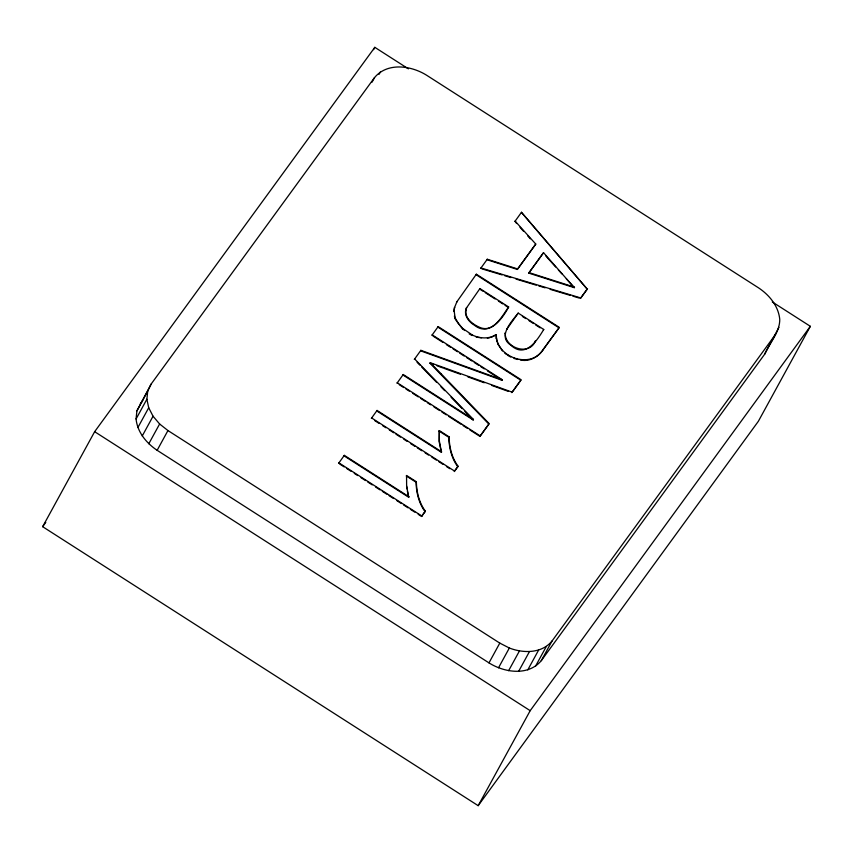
<?xml version="1.0" encoding="UTF-8"?>
<svg xmlns="http://www.w3.org/2000/svg" width="853" height="853" viewBox="0 0 853 853"><rect width="100%" height="100%" fill="white"/><g stroke="black" fill="none" stroke-linecap="round" stroke-linejoin="round"><path stroke-width="1.28" d="M466.346 308.136L479.919 288.581L508.644 306.973L508.367 307.475C502.172 319.171 488.961 336.871 474.375 325.217C468.542 321.784 463.051 314.533 466.612 307.645L465.578 310.95M508.644 306.973C501.99 316.186 492.991 334.248 478.629 326.87C472.295 323.927 464.981 318.297 465.845 310.46M136.075 418.972L136.896 410.89L151.12 384.085L374.542 77.57C387.507 62.024 411.445 65.585 426.841 75.384L758.68 287.941C769.406 295.127 778.426 306.046 779.749 319.278C779.877 332.499 769.662 342.607 764.693 354.176L541.271 660.691C528.316 676.237 504.368 672.676 488.982 662.877L157.144 450.309C146.417 443.123 137.386 432.204 136.075 418.972L146.887 399.215L147.718 391.132L151.12 384.085M543.734 329.461C536.718 341.179 525.203 358.623 510.68 345.07C497.203 336.317 511.981 321.112 518.208 313.104L543.734 329.461L543.468 329.951M535.364 341.072L535.631 340.582C529.478 356.778 503.995 347.683 505.307 332.787L505.04 333.278M454.393 307.944L453.892 311.388L454.66 307.453L454.393 307.944L456.984 301.514L456.718 302.005L476.358 274.218L559.312 327.36L543.382 349.218C538.446 356.821 529.5 362.12 520.287 359.977M764.693 354.176L778.928 327.36M772.285 301.941L810.35 326.315L758.349 421.307L478.181 805.669L42.65 526.685L94.651 431.693L374.819 47.331L408.406 68.848M136.896 410.89L147.718 391.132M137.887 427.534L148.71 407.766L146.887 399.215M142.238 435.979L153.05 416.221L148.71 407.766M148.795 443.752L159.618 423.994L153.05 416.221M373.55 49.655L374.819 47.331M157.144 450.309L167.956 430.552L159.618 423.994M372.004 82.219L374.542 77.57M379.041 74.35L380.31 72.025M408.96 496.766L344.324 455.353L344.047 455.854L408.694 497.256L406.625 485.954L406.55 475.462L416.36 481.742C416.552 492.106 419.1 502.716 425.338 511.16L421.553 516.47L418.194 514.316M441.705 451.855L377.058 410.442L376.781 410.943L441.427 452.346L439.37 441.044L439.295 430.552L449.094 436.832C449.286 447.196 451.834 457.805 458.072 466.25L454.286 471.56M473.436 419.484L403.245 374.52L402.968 375.011L473.17 419.975L473.436 419.484L414.601 358.942L414.323 359.433L420.87 350.327L502.353 379.809L502.086 380.299L420.604 350.828L420.87 350.327M438.165 326.614L437.888 327.104L520.852 380.246L511.821 392.636L521.119 379.756L438.165 326.614L431.885 335.336M476.358 274.218L476.081 274.709L559.046 327.851L543.105 349.709M469.843 429.923L479.93 436.384L488.886 424.101L429.997 363.218L430.264 362.728L512.088 392.135M535.769 244.065L517.632 268.951L487.266 259.248L486.999 259.738L517.366 269.452L535.769 244.065L515.095 221.076L516.545 223.486M454.159 310.897L455.299 319.118L454.372 316.036M587.248 289.146L521.46 212.333L587.248 289.146L580.477 298.433M479.919 288.581L479.653 289.071L482.969 291.204M464.501 330.516L458.466 323.564L455.566 318.627M444.36 367.899L444.093 368.389L460.396 374.232M441.086 374.531L441.353 374.041L430.264 362.728M543.382 349.218C531.27 370.01 495.54 357.279 496.339 334.557C489.153 339.195 479.866 338.684 472.381 335.048L472.104 335.538L469.182 333.896M476.507 336.7L476.241 337.191L481.529 337.799M406.625 485.954L406.881 488.854M441.427 452.346L439.092 441.534L439.295 430.552M491.253 336.988L490.976 337.489L496.339 334.557M528.743 273.099L543.542 252.68L574.293 287.664L528.743 273.099L543.542 252.68M425.061 511.661C418.834 503.206 416.275 492.597 416.093 482.233L416.36 481.742M496.723 341.029L496.467 338.108M497.256 341.744L498.035 344.655M507.023 328.778L506.757 329.279L518.208 313.104M498.834 345.369L502.417 350.924M457.805 466.751C451.568 458.296 449.019 447.686 448.827 437.322L449.094 436.832M507.802 354.752L507.535 355.243L510.691 357.034L510.958 356.543M421.553 516.47L425.338 511.16M514.284 357.951L514.018 358.452L517.782 359.486M479.93 436.384L489.153 423.61L441.353 374.041M488.982 662.877L499.794 643.109L167.956 430.552M498.525 667.771L509.348 648.013C523.337 653.462 541.911 653.59 552.094 640.923L775.516 334.408M508.633 670.682L519.456 650.924M518.613 671.407L529.436 651.639M527.783 669.882L538.595 650.125M535.513 666.225L546.325 646.467M541.271 660.691L552.094 640.923M478.181 805.669L530.193 710.677L810.35 326.315M42.65 526.685L45.785 522.377M140.308 403.842L142.654 400.622M344.324 455.353L338.598 463.339L338.865 462.838L421.819 515.98M371.332 418.428L377.058 410.442M403.245 374.52L396.976 383.242L397.242 382.752L480.196 435.894M487.266 259.248L480.623 268.482L480.9 267.981L580.754 297.942L587.525 288.655M514.817 221.567L521.46 212.333M458.072 466.25L454.553 471.069L371.599 417.927M487.362 338.193L489.771 337.724M481.892 268.855L502.118 274.922M504.645 275.679L510.958 277.577M516.022 279.091L536.238 285.169M538.765 285.926L545.088 287.813M550.142 289.338L570.369 295.405M572.896 296.162L579.219 298.06M529.009 272.608L574.559 287.173M467.924 376.919L484.227 382.762M491.754 385.449L508.057 391.282M429.997 363.218L433.516 364.519M437.045 365.809L442.92 367.963M499.794 643.109L509.348 648.013M472.381 335.048L462.923 328.597M485.176 292.611L495.113 298.976M498.429 301.098L502.844 303.935M505.061 305.353L507.268 306.76M522.377 316.442L525.715 318.574M529.041 320.707L533.477 323.554M535.695 324.972L540.141 327.819M432.162 334.845L502.353 379.809M433.004 336.05L443.027 342.479M446.375 344.623L450.832 347.47M453.06 348.898L457.517 351.756M459.746 353.185L464.203 356.042M466.431 357.46L471.997 361.032M474.225 362.461L478.682 365.319M480.911 366.747L484.259 368.88M487.596 371.023L502.086 380.299M399.215 384.682L403.693 387.55M405.943 388.989L409.301 391.143M412.671 393.297L418.269 396.89M420.518 398.33L424.997 401.198M427.236 402.637L430.605 404.791M433.964 406.945L439.572 410.528M441.811 411.967L446.3 414.846M448.539 416.275L460.876 424.176M463.115 425.615L467.604 428.483M439.018 431.042L448.827 437.322M374.691 420.582L379.18 423.451M382.539 425.604L385.908 427.758M389.267 429.912L393.745 432.791M395.995 434.22L400.473 437.099M403.842 439.252L407.201 441.406M410.57 443.56L415.048 446.428M417.288 447.868L421.777 450.736M425.135 452.89L428.505 455.044M431.863 457.197L436.352 460.076M438.591 461.516L443.08 464.384M446.439 466.538L449.808 468.692M406.284 475.953L416.093 482.233M339.718 464.053L344.196 466.922M346.446 468.361L350.924 471.229M354.283 473.394L357.652 475.547M361.011 477.701L365.5 480.57M367.739 482.009L372.228 484.877M375.587 487.031L380.075 489.91M382.315 491.339L386.804 494.218M389.043 495.646L393.521 498.525M396.89 500.679L401.368 503.547M403.618 504.987L408.097 507.855M410.346 509.294L414.825 512.163M94.651 431.693L530.193 710.677M504.827 353.195L506.629 354.56M417.085 362.269L419.847 365.105M421.681 367.003L436.395 382.133M440.99 386.867L444.669 390.653M451.109 397.274L462.134 408.619M464.896 411.466L473.17 419.975M519.989 227.314L523.433 231.152M527.751 235.94L530.331 238.808M545.931 256.124L555.676 266.968M558.342 269.921L561.882 273.866M566.317 278.792L574.293 287.664M462.657 329.098L455.875 320.11M407.393 491.253L408.694 497.256M496.062 335.048L496.19 338.598"/></g></svg>
